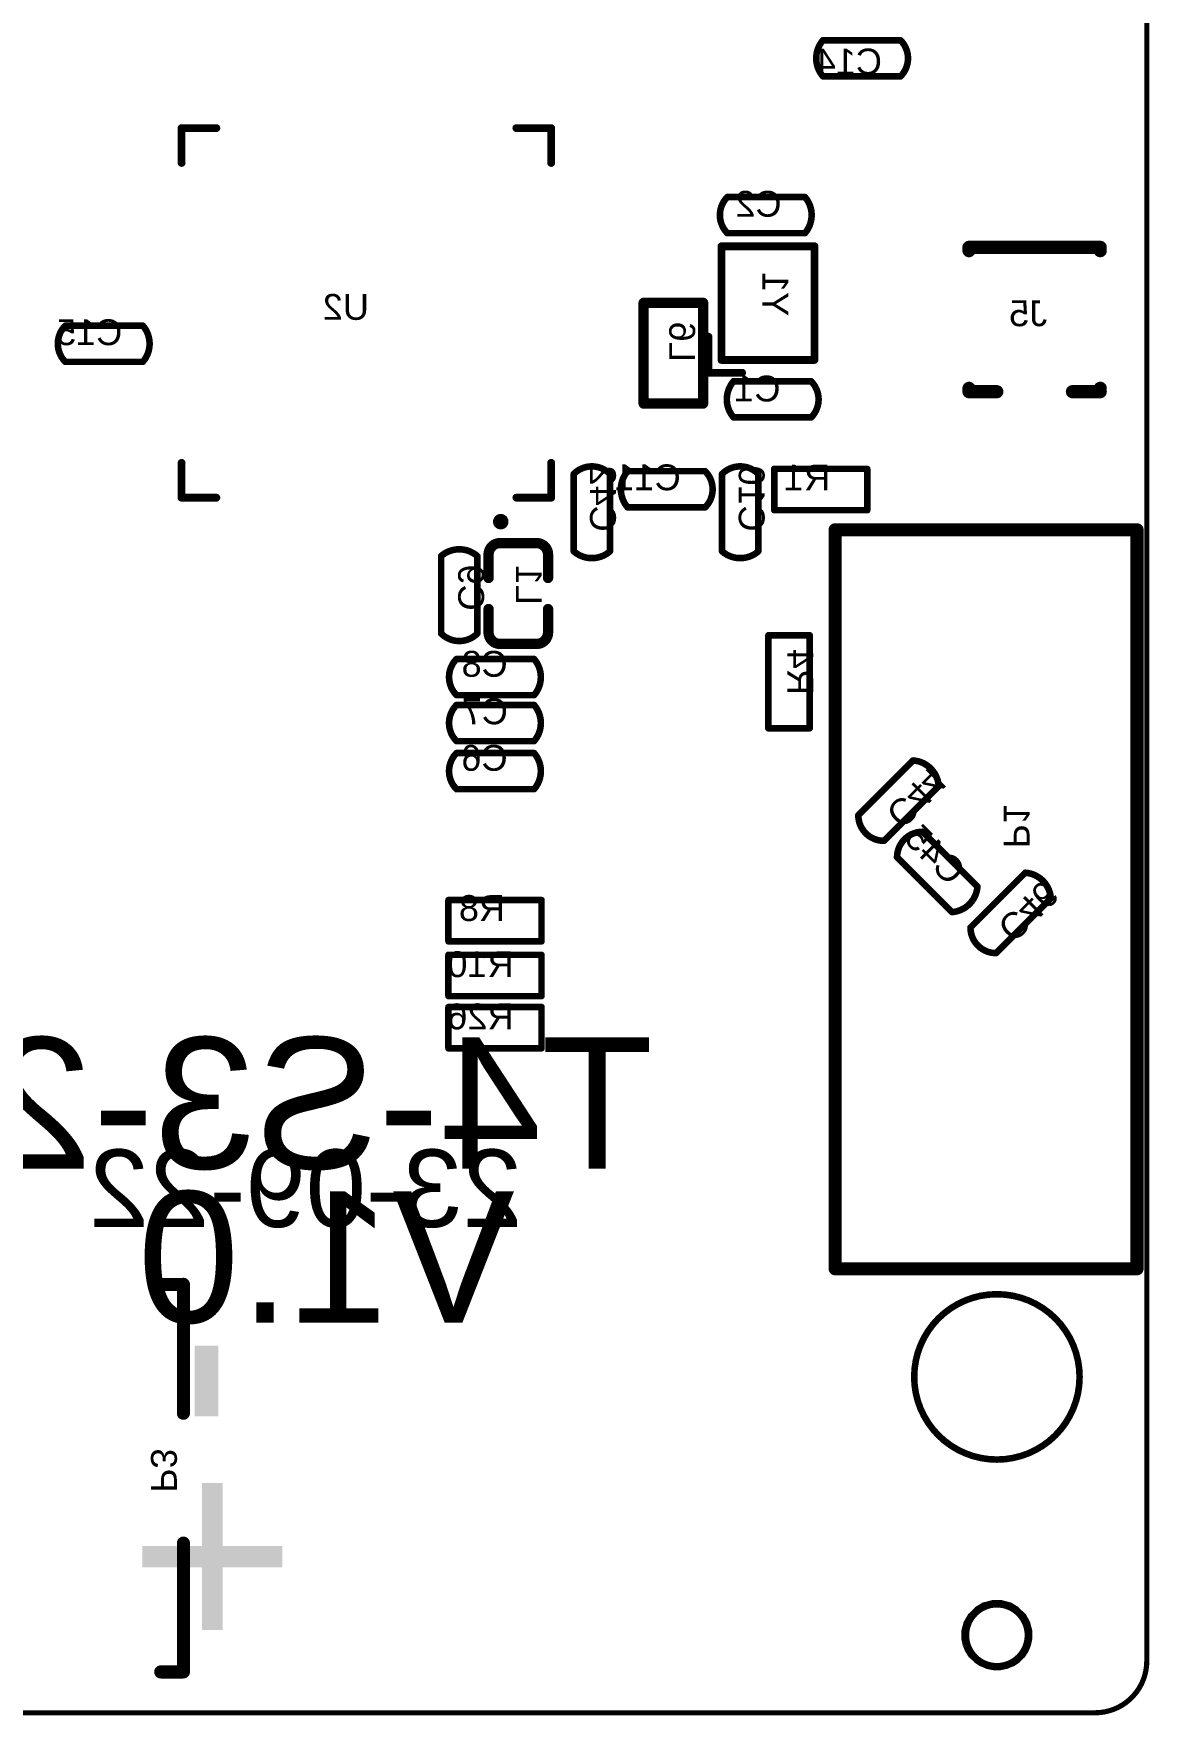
# Model space of a CAD drawing. Header units: millimetres. Extents: x 6.3 to 46.8, y 6.4 to 60.8.
# Drawn here: x 25.19 to 46.78, y 6.95 to 39.49 of the extents above; entities that cross this region are included whole.
import ezdxf

# ---------------------------------------------------------------- set-up
doc = ezdxf.new("R2010")
doc.units = ezdxf.units.MM
for name, color, linetype in [('BottomOverlay', 54, 'Continuous'), ('KeepOutLayer', 6, 'Continuous'), ('MultiLayer', 9, 'Continuous')]:
    doc.layers.add(name, color=color, linetype=linetype)
doc.styles.add('Arial', font='arial.ttf', dxfattribs={"height": 0.2})

# ---------------------------------------------------------------- blocks, each defined once
blk = doc.blocks.new('CRYSTAL_SMD_4P_L1_6_W1_2_BL_B_1')
at = {"layer": 'BottomOverlay', "const_width": 0.152}
for points in [[(-1.349, 1.15), (-1.349, 0.5)], [(-1.349, 1.15), (-0.651, 1.15)], [(-1.1, 0.9), (1.1, 0.9)], [(-1.1, 0.9), (-1.1, 0.85)], [(-1.1, 0.85), (-1.1, -0.9)], [(1.1, 0.9), (1.1, -0.9)], [(-1.1, -0.9), (1.1, -0.9)]]:
    blk.add_lwpolyline(points, dxfattribs=at)
at = {"layer": 'BottomOverlay', "const_width": 0.0759}
for points in [[(-1.387, 1.15, 1), (-1.311, 1.15, 1)], [(-1.387, 1.15, 1), (-1.311, 1.15, 1)], [(-0.689, 1.15, 1), (-0.613, 1.15, 1)], [(-1.138, 0.9, 1), (-1.062, 0.9, 1)], [(-1.138, 0.9, 1), (-1.062, 0.9, 1)], [(-1.138, 0.85, 1), (-1.062, 0.85, 1)], [(-1.138, 0.85, 1), (-1.062, 0.85, 1)], [(1.062, 0.9, 1), (1.138, 0.9, 1)], [(1.062, 0.9, 1), (1.138, 0.9, 1)], [(-1.387, 0.5, 1), (-1.311, 0.5, 1)], [(-1.138, -0.9, 1), (-1.062, -0.9, 1)], [(-1.138, -0.9, 1), (-1.062, -0.9, 1)], [(1.062, -0.9, 1), (1.138, -0.9, 1)], [(1.062, -0.9, 1), (1.138, -0.9, 1)]]:
    blk.add_lwpolyline(points, format="xyb", close=True, dxfattribs=at)
blk = doc.blocks.new('QFN_56_7X7_B_6')
at = {"layer": 'BottomOverlay', "const_width": 0.152}
for points in [[(-3.576, 3.576), (-3.576, 2.903)], [(-3.576, 3.576), (-2.903, 3.576)], [(2.903, 3.576), (3.576, 3.576)], [(3.576, 3.576), (3.576, 2.903)], [(-3.576, -2.903), (-3.576, -3.576)], [(3.576, -2.903), (3.576, -3.576)], [(-3.576, -3.576), (-2.903, -3.576)], [(2.903, -3.576), (3.576, -3.576)]]:
    blk.add_lwpolyline(points, dxfattribs=at)
at = {"layer": 'BottomOverlay'}
for points, const_width in [([(-3.614, 3.576, 1), (-3.538, 3.576, 1)], 0.0762), ([(-3.614, 3.576, 1), (-3.538, 3.576, 1)], 0.0762), ([(-2.941, 3.576, 1), (-2.864, 3.576, 1)], 0.0762), ([(2.864, 3.576, 1), (2.941, 3.576, 1)], 0.0762), ([(3.538, 3.576, 1), (3.614, 3.576, 1)], 0.0762), ([(3.538, 3.576, 1), (3.614, 3.576, 1)], 0.0762), ([(-3.614, 2.903, 1), (-3.538, 2.903, 1)], 0.0762), ([(3.538, 2.903, 1), (3.614, 2.903, 1)], 0.0762), ([(-3.965, -2.6, 1), (-4.115, -2.6, 1)], 0.15), ([(-4.152, -2.6, 1), (-4.077, -2.6, 1)], 0.075), ([(-4.002, -2.6, 1), (-3.927, -2.6, 1)], 0.075), ([(-3.614, -2.903, 1), (-3.538, -2.903, 1)], 0.0762), ([(3.538, -2.903, 1), (3.614, -2.903, 1)], 0.0762), ([(-3.614, -3.576, 1), (-3.538, -3.576, 1)], 0.0762), ([(-3.614, -3.576, 1), (-3.538, -3.576, 1)], 0.0762), ([(-2.941, -3.576, 1), (-2.864, -3.576, 1)], 0.0762), ([(2.864, -3.576, 1), (2.941, -3.576, 1)], 0.0762), ([(3.538, -3.576, 1), (3.614, -3.576, 1)], 0.0762), ([(3.538, -3.576, 1), (3.614, -3.576, 1)], 0.0762)]:
    blk.add_lwpolyline(points, format="xyb", close=True, dxfattribs=dict(at, const_width=const_width))
blk = doc.blocks.new('R0402_B_16')
at = {"layer": 'BottomOverlay', "const_width": 0.127}
for points in [[(0.902, 0.392), (-0.898, 0.392)], [(-0.898, 0.392), (-0.898, -0.408)], [(0.902, -0.408), (0.902, 0.392)], [(0.902, -0.408), (-0.898, -0.408)]]:
    blk.add_lwpolyline(points, dxfattribs=at)
at = {"layer": 'BottomOverlay', "const_width": 0.0635}
for points in [[(-0.93, 0.392, 1), (-0.867, 0.392, 1)], [(-0.93, 0.392, 1), (-0.867, 0.392, 1)], [(0.87, 0.392, 1), (0.933, 0.392, 1)], [(0.87, 0.392, 1), (0.933, 0.392, 1)], [(-0.93, -0.408, 1), (-0.867, -0.408, 1)], [(-0.93, -0.408, 1), (-0.867, -0.408, 1)], [(0.87, -0.408, 1), (0.933, -0.408, 1)], [(0.87, -0.408, 1), (0.933, -0.408, 1)]]:
    blk.add_lwpolyline(points, format="xyb", close=True, dxfattribs=at)
blk = doc.blocks.new('R0402_B_21')
at = {"layer": 'BottomOverlay', "const_width": 0.127}
for points in [[(-0.898, 0.392), (0.902, 0.392)], [(-0.898, 0.392), (-0.898, -0.408)], [(0.902, 0.392), (0.902, -0.408)], [(-0.898, -0.408), (0.902, -0.408)]]:
    blk.add_lwpolyline(points, dxfattribs=at)
at = {"layer": 'BottomOverlay', "const_width": 0.0635}
for points in [[(-0.93, 0.392, 1), (-0.867, 0.392, 1)], [(-0.93, 0.392, 1), (-0.867, 0.392, 1)], [(0.87, 0.392, 1), (0.933, 0.392, 1)], [(0.87, 0.392, 1), (0.933, 0.392, 1)], [(-0.93, -0.408, 1), (-0.867, -0.408, 1)], [(-0.93, -0.408, 1), (-0.867, -0.408, 1)], [(0.87, -0.408, 1), (0.933, -0.408, 1)], [(0.87, -0.408, 1), (0.933, -0.408, 1)]]:
    blk.add_lwpolyline(points, format="xyb", close=True, dxfattribs=at)
blk = doc.blocks.new('R0402_B_23')
at = {"layer": 'BottomOverlay', "const_width": 0.127}
for points in [[(0.902, 0.392), (-0.898, 0.392)], [(-0.898, 0.392), (-0.898, -0.408)], [(0.902, -0.408), (0.902, 0.392)], [(0.902, -0.408), (-0.898, -0.408)]]:
    blk.add_lwpolyline(points, dxfattribs=at)
at = {"layer": 'BottomOverlay', "const_width": 0.0635}
for points in [[(-0.93, 0.392, 1), (-0.867, 0.392, 1)], [(-0.93, 0.392, 1), (-0.867, 0.392, 1)], [(0.87, 0.392, 1), (0.933, 0.392, 1)], [(0.87, 0.392, 1), (0.933, 0.392, 1)], [(-0.93, -0.408, 1), (-0.867, -0.408, 1)], [(-0.93, -0.408, 1), (-0.867, -0.408, 1)], [(0.87, -0.408, 1), (0.933, -0.408, 1)], [(0.87, -0.408, 1), (0.933, -0.408, 1)]]:
    blk.add_lwpolyline(points, format="xyb", close=True, dxfattribs=at)
blk = doc.blocks.new('R0402_B_38')
at = {"layer": 'BottomOverlay', "const_width": 0.127}
for points in [[(0.902, 0.392), (-0.898, 0.392)], [(-0.898, 0.392), (-0.898, -0.408)], [(0.902, -0.408), (0.902, 0.392)], [(0.902, -0.408), (-0.898, -0.408)]]:
    blk.add_lwpolyline(points, dxfattribs=at)
at = {"layer": 'BottomOverlay', "const_width": 0.0635}
for points in [[(-0.93, 0.392, 1), (-0.867, 0.392, 1)], [(-0.93, 0.392, 1), (-0.867, 0.392, 1)], [(0.87, 0.392, 1), (0.933, 0.392, 1)], [(0.87, 0.392, 1), (0.933, 0.392, 1)], [(-0.93, -0.408, 1), (-0.867, -0.408, 1)], [(-0.93, -0.408, 1), (-0.867, -0.408, 1)], [(0.87, -0.408, 1), (0.933, -0.408, 1)], [(0.87, -0.408, 1), (0.933, -0.408, 1)]]:
    blk.add_lwpolyline(points, format="xyb", close=True, dxfattribs=at)
blk = doc.blocks.new('R0402_B_39')
at = {"layer": 'BottomOverlay', "const_width": 0.127}
for points in [[(-0.898, 0.392), (0.902, 0.392)], [(-0.898, -0.408), (-0.898, 0.392)], [(0.902, 0.392), (0.902, -0.408)], [(-0.898, -0.408), (0.902, -0.408)]]:
    blk.add_lwpolyline(points, dxfattribs=at)
at = {"layer": 'BottomOverlay', "const_width": 0.0635}
for points in [[(-0.93, 0.392, 1), (-0.867, 0.392, 1)], [(-0.93, 0.392, 1), (-0.867, 0.392, 1)], [(0.87, 0.392, 1), (0.933, 0.392, 1)], [(0.87, 0.392, 1), (0.933, 0.392, 1)], [(-0.93, -0.408, 1), (-0.867, -0.408, 1)], [(-0.93, -0.408, 1), (-0.867, -0.408, 1)], [(0.87, -0.408, 1), (0.933, -0.408, 1)], [(0.87, -0.408, 1), (0.933, -0.408, 1)]]:
    blk.add_lwpolyline(points, format="xyb", close=True, dxfattribs=at)
blk = doc.blocks.new('CONN_SMD_2P_P1_25_HX1_25_2PWT_B_45')
at = {"layer": 'BottomOverlay', "const_width": 0.254}
for points in [[(-3.75, 3.48), (3.75, 3.48)], [(-3.75, 3.48), (-3.75, 3.18)], [(3.75, 3.48), (3.75, 3.181)], [(-3.75, -0.281), (-3.75, -0.72)], [(3.75, -0.281), (3.75, -0.72)], [(-3.75, -0.72), (-1.256, -0.72)], [(1.256, -0.72), (3.75, -0.72)]]:
    blk.add_lwpolyline(points, dxfattribs=at)
at = {"layer": 'BottomOverlay', "const_width": 0.127}
for points in [[(-3.813, 3.48, 1), (-3.686, 3.48, 1)], [(-3.813, 3.48, 1), (-3.686, 3.48, 1)], [(3.687, 3.48, 1), (3.814, 3.48, 1)], [(3.687, 3.48, 1), (3.814, 3.48, 1)], [(-3.813, 3.18, 1), (-3.686, 3.18, 1)], [(3.687, 3.181, 1), (3.814, 3.181, 1)], [(-3.813, -0.281, 1), (-3.686, -0.281, 1)], [(3.687, -0.281, 1), (3.814, -0.281, 1)], [(-3.813, -0.72, 1), (-3.686, -0.72, 1)], [(-3.813, -0.72, 1), (-3.686, -0.72, 1)], [(-1.32, -0.72, 1), (-1.193, -0.72, 1)], [(1.193, -0.72, 1), (1.32, -0.72, 1)], [(3.687, -0.72, 1), (3.814, -0.72, 1)], [(3.687, -0.72, 1), (3.814, -0.72, 1)]]:
    blk.add_lwpolyline(points, format="xyb", close=True, dxfattribs=at)
blk = doc.blocks.new('ANT_2_4G_3D_B_48')
at = {"layer": 'BottomOverlay', "const_width": 0.254}
for points in [[(-7.938, 3.02), (-7.938, -2.822)], [(-7.938, 3.02), (6.363, 3.02)], [(6.363, 3.02), (6.363, -2.822)], [(-7.938, -2.822), (6.363, -2.822)]]:
    blk.add_lwpolyline(points, dxfattribs=at)
at = {"layer": 'BottomOverlay', "const_width": 0.127}
for points in [[(-8.001, 3.02, 1), (-7.874, 3.02, 1)], [(-8.001, 3.02, 1), (-7.874, 3.02, 1)], [(6.299, 3.02, 1), (6.426, 3.02, 1)], [(6.299, 3.02, 1), (6.426, 3.02, 1)], [(-8.001, -2.822, 1), (-7.874, -2.822, 1)], [(-8.001, -2.822, 1), (-7.874, -2.822, 1)], [(6.299, -2.822, 1), (6.426, -2.822, 1)], [(6.299, -2.822, 1), (6.426, -2.822, 1)]]:
    blk.add_lwpolyline(points, format="xyb", close=True, dxfattribs=at)
blk = doc.blocks.new('LC_0402_L_B_50')
at = {"layer": 'BottomOverlay', "const_width": 0.2}
for points in [[(-0.975, -0.575), (-0.975, 0.575)], [(0.975, 0.575), (-0.975, 0.575)], [(0.975, -0.575), (0.975, 0.575)], [(0.975, -0.575), (-0.975, -0.575)]]:
    blk.add_lwpolyline(points, dxfattribs=at)
at = {"layer": 'BottomOverlay', "const_width": 0.1}
for points in [[(-1.025, 0.575, 1), (-0.925, 0.575, 1)], [(-1.025, 0.575, 1), (-0.925, 0.575, 1)], [(0.925, 0.575, 1), (1.025, 0.575, 1)], [(0.925, 0.575, 1), (1.025, 0.575, 1)], [(-1.025, -0.575, 1), (-0.925, -0.575, 1)], [(-1.025, -0.575, 1), (-0.925, -0.575, 1)], [(0.925, -0.575, 1), (1.025, -0.575, 1)], [(0.925, -0.575, 1), (1.025, -0.575, 1)]]:
    blk.add_lwpolyline(points, format="xyb", close=True, dxfattribs=at)
blk = doc.blocks.new('LC_0402_C_B_54')
at = {"layer": 'BottomOverlay', "const_width": 0.2}
for points in [[(-0.975, 0.355, -0.414214), (-0.755, 0.575)], [(0.755, 0.575, -0.414214), (0.975, 0.355)], [(-0.755, -0.575, -0.414214), (-0.975, -0.355)], [(0.975, -0.355, -0.414214), (0.755, -0.575)]]:
    blk.add_lwpolyline(points, format="xyb", dxfattribs=at)
for points in [[(-0.3, 0.575), (-0.755, 0.575)], [(0.755, 0.575), (0.3, 0.575)], [(-0.975, -0.355), (-0.975, 0.355)], [(0.975, -0.355), (0.975, 0.355)], [(-0.3, -0.575), (-0.755, -0.575)], [(0.755, -0.575), (0.3, -0.575)]]:
    blk.add_lwpolyline(points, dxfattribs=at)
at = {"layer": 'BottomOverlay', "const_width": 0.1}
for points in [[(-0.805, 0.575, 1), (-0.705, 0.575, 1)], [(-0.805, 0.575, 1), (-0.705, 0.575, 1)], [(-0.35, 0.575, 1), (-0.25, 0.575, 1)], [(0.25, 0.575, 1), (0.35, 0.575, 1)], [(0.705, 0.575, 1), (0.805, 0.575, 1)], [(0.705, 0.575, 1), (0.805, 0.575, 1)], [(-1.025, 0.355, 1), (-0.925, 0.355, 1)], [(-1.025, 0.355, 1), (-0.925, 0.355, 1)], [(0.925, 0.355, 1), (1.025, 0.355, 1)], [(0.925, 0.355, 1), (1.025, 0.355, 1)], [(-1.025, -0.355, 1), (-0.925, -0.355, 1)], [(-1.025, -0.355, 1), (-0.925, -0.355, 1)], [(0.925, -0.355, 1), (1.025, -0.355, 1)], [(0.925, -0.355, 1), (1.025, -0.355, 1)], [(-0.805, -0.575, 1), (-0.705, -0.575, 1)], [(-0.805, -0.575, 1), (-0.705, -0.575, 1)], [(-0.35, -0.575, 1), (-0.25, -0.575, 1)], [(0.25, -0.575, 1), (0.35, -0.575, 1)], [(0.705, -0.575, 1), (0.805, -0.575, 1)], [(0.705, -0.575, 1), (0.805, -0.575, 1)]]:
    blk.add_lwpolyline(points, format="xyb", close=True, dxfattribs=at)
blk = doc.blocks.new('IPEX_SMD_BWIPX_1_001E_B_55')
at = {"layer": 'BottomOverlay', "const_width": 0.254}
for points in [[(-0.635, 1.27), (-0.635, 0.731)], [(-0.635, 1.27), (-0.569, 1.27)], [(2.094, 1.27), (2.16, 1.27)], [(2.16, 1.27), (2.16, 0.731)], [(2.16, 0.731), (2.16, -0.731)], [(-0.635, -0.731), (-0.635, -1.27)], [(2.16, -0.731), (2.16, -1.27)], [(-0.635, -1.27), (-0.569, -1.27)], [(2.094, -1.27), (2.16, -1.27)]]:
    blk.add_lwpolyline(points, dxfattribs=at)
at = {"layer": 'BottomOverlay', "const_width": 0.127}
for points in [[(-0.699, 1.27, 1), (-0.571, 1.27, 1)], [(-0.699, 1.27, 1), (-0.571, 1.27, 1)], [(-0.632, 1.27, 1), (-0.505, 1.27, 1)], [(2.03, 1.27, 1), (2.157, 1.27, 1)], [(2.096, 1.27, 1), (2.223, 1.27, 1)], [(2.096, 1.27, 1), (2.223, 1.27, 1)], [(-0.699, 0.731, 1), (-0.571, 0.731, 1)], [(2.096, 0.731, 1), (2.223, 0.731, 1)], [(2.096, 0.731, 1), (2.223, 0.731, 1)], [(-0.699, -0.731, 1), (-0.571, -0.731, 1)], [(2.096, -0.731, 1), (2.223, -0.731, 1)], [(2.096, -0.731, 1), (2.223, -0.731, 1)], [(-0.699, -1.27, 1), (-0.571, -1.27, 1)], [(-0.699, -1.27, 1), (-0.571, -1.27, 1)], [(-0.632, -1.27, 1), (-0.505, -1.27, 1)], [(2.03, -1.27, 1), (2.157, -1.27, 1)], [(2.096, -1.27, 1), (2.223, -1.27, 1)], [(2.096, -1.27, 1), (2.223, -1.27, 1)]]:
    blk.add_lwpolyline(points, format="xyb", close=True, dxfattribs=at)
blk = doc.blocks.new('C0402_B_64')
at = {"layer": 'BottomOverlay', "const_width": 0.127}
for points in [[(-0.745, -0.353, -0.373387), (-0.745, 0.347)], [(0.755, 0.347, -0.414214), (0.755, -0.353)]]:
    blk.add_lwpolyline(points, format="xyb", dxfattribs=at)
for points in [[(0.755, 0.347), (-0.745, 0.347)], [(0.755, -0.353), (-0.745, -0.353)]]:
    blk.add_lwpolyline(points, dxfattribs=at)
at = {"layer": 'BottomOverlay', "const_width": 0.0635}
for points in [[(-0.777, 0.347, 1), (-0.713, 0.347, 1)], [(-0.777, 0.347, 1), (-0.713, 0.347, 1)], [(0.723, 0.347, 1), (0.787, 0.347, 1)], [(0.723, 0.347, 1), (0.787, 0.347, 1)], [(-0.777, -0.353, 1), (-0.714, -0.353, 1)], [(-0.777, -0.353, 1), (-0.714, -0.353, 1)], [(0.723, -0.353, 1), (0.787, -0.353, 1)], [(0.723, -0.353, 1), (0.787, -0.353, 1)]]:
    blk.add_lwpolyline(points, format="xyb", close=True, dxfattribs=at)
blk = doc.blocks.new('C0402_B_65')
at = {"layer": 'BottomOverlay', "const_width": 0.127}
for points in [[(-0.745, -0.353, -0.373387), (-0.745, 0.347)], [(0.755, 0.347, -0.414214), (0.755, -0.353)]]:
    blk.add_lwpolyline(points, format="xyb", dxfattribs=at)
for points in [[(0.755, 0.347), (-0.745, 0.347)], [(0.755, -0.353), (-0.745, -0.353)]]:
    blk.add_lwpolyline(points, dxfattribs=at)
at = {"layer": 'BottomOverlay', "const_width": 0.0635}
for points in [[(-0.777, 0.347, 1), (-0.713, 0.347, 1)], [(-0.777, 0.347, 1), (-0.713, 0.347, 1)], [(0.723, 0.347, 1), (0.787, 0.347, 1)], [(0.723, 0.347, 1), (0.787, 0.347, 1)], [(-0.777, -0.353, 1), (-0.714, -0.353, 1)], [(-0.777, -0.353, 1), (-0.714, -0.353, 1)], [(0.723, -0.353, 1), (0.787, -0.353, 1)], [(0.723, -0.353, 1), (0.787, -0.353, 1)]]:
    blk.add_lwpolyline(points, format="xyb", close=True, dxfattribs=at)
blk = doc.blocks.new('C0402_B_66')
at = {"layer": 'BottomOverlay', "const_width": 0.127}
for points in [[(-0.745, -0.353, -0.373387), (-0.745, 0.347)], [(0.755, 0.347, -0.414214), (0.755, -0.353)]]:
    blk.add_lwpolyline(points, format="xyb", dxfattribs=at)
for points in [[(0.755, 0.347), (-0.745, 0.347)], [(0.755, -0.353), (-0.745, -0.353)]]:
    blk.add_lwpolyline(points, dxfattribs=at)
at = {"layer": 'BottomOverlay', "const_width": 0.0635}
for points in [[(-0.777, 0.347, 1), (-0.713, 0.347, 1)], [(-0.777, 0.347, 1), (-0.713, 0.347, 1)], [(0.723, 0.347, 1), (0.787, 0.347, 1)], [(0.723, 0.347, 1), (0.787, 0.347, 1)], [(-0.777, -0.353, 1), (-0.714, -0.353, 1)], [(-0.777, -0.353, 1), (-0.714, -0.353, 1)], [(0.723, -0.353, 1), (0.787, -0.353, 1)], [(0.723, -0.353, 1), (0.787, -0.353, 1)]]:
    blk.add_lwpolyline(points, format="xyb", close=True, dxfattribs=at)
blk = doc.blocks.new('C0402_B_67')
at = {"layer": 'BottomOverlay', "const_width": 0.127}
for points in [[(-0.745, -0.353, -0.373387), (-0.745, 0.347)], [(0.755, 0.347, -0.414214), (0.755, -0.353)]]:
    blk.add_lwpolyline(points, format="xyb", dxfattribs=at)
for points in [[(0.755, 0.347), (-0.745, 0.347)], [(0.755, -0.353), (-0.745, -0.353)]]:
    blk.add_lwpolyline(points, dxfattribs=at)
at = {"layer": 'BottomOverlay', "const_width": 0.0635}
for points in [[(-0.777, 0.347, 1), (-0.713, 0.347, 1)], [(-0.777, 0.347, 1), (-0.713, 0.347, 1)], [(0.723, 0.347, 1), (0.787, 0.347, 1)], [(0.723, 0.347, 1), (0.787, 0.347, 1)], [(-0.777, -0.353, 1), (-0.714, -0.353, 1)], [(-0.777, -0.353, 1), (-0.714, -0.353, 1)], [(0.723, -0.353, 1), (0.787, -0.353, 1)], [(0.723, -0.353, 1), (0.787, -0.353, 1)]]:
    blk.add_lwpolyline(points, format="xyb", close=True, dxfattribs=at)
blk = doc.blocks.new('C0402_B_71')
at = {"layer": 'BottomOverlay', "const_width": 0.127}
for points in [[(-0.745, -0.353, -0.373387), (-0.745, 0.347)], [(0.755, 0.347, -0.414214), (0.755, -0.353)]]:
    blk.add_lwpolyline(points, format="xyb", dxfattribs=at)
for points in [[(0.755, 0.347), (-0.745, 0.347)], [(0.755, -0.353), (-0.745, -0.353)]]:
    blk.add_lwpolyline(points, dxfattribs=at)
at = {"layer": 'BottomOverlay', "const_width": 0.0635}
for points in [[(-0.777, 0.347, 1), (-0.713, 0.347, 1)], [(-0.777, 0.347, 1), (-0.713, 0.347, 1)], [(0.723, 0.347, 1), (0.787, 0.347, 1)], [(0.723, 0.347, 1), (0.787, 0.347, 1)], [(-0.777, -0.353, 1), (-0.714, -0.353, 1)], [(-0.777, -0.353, 1), (-0.714, -0.353, 1)], [(0.723, -0.353, 1), (0.787, -0.353, 1)], [(0.723, -0.353, 1), (0.787, -0.353, 1)]]:
    blk.add_lwpolyline(points, format="xyb", close=True, dxfattribs=at)
blk = doc.blocks.new('C0402_B_72')
at = {"layer": 'BottomOverlay', "const_width": 0.127}
for points in [[(-0.745, -0.353, -0.373387), (-0.745, 0.347)], [(0.755, 0.347, -0.414214), (0.755, -0.353)]]:
    blk.add_lwpolyline(points, format="xyb", dxfattribs=at)
for points in [[(0.755, 0.347), (-0.745, 0.347)], [(0.755, -0.353), (-0.745, -0.353)]]:
    blk.add_lwpolyline(points, dxfattribs=at)
at = {"layer": 'BottomOverlay', "const_width": 0.0635}
for points in [[(-0.777, 0.347, 1), (-0.713, 0.347, 1)], [(-0.777, 0.347, 1), (-0.713, 0.347, 1)], [(0.723, 0.347, 1), (0.787, 0.347, 1)], [(0.723, 0.347, 1), (0.787, 0.347, 1)], [(-0.777, -0.353, 1), (-0.714, -0.353, 1)], [(-0.777, -0.353, 1), (-0.714, -0.353, 1)], [(0.723, -0.353, 1), (0.787, -0.353, 1)], [(0.723, -0.353, 1), (0.787, -0.353, 1)]]:
    blk.add_lwpolyline(points, format="xyb", close=True, dxfattribs=at)
blk = doc.blocks.new('C0402_B_73')
at = {"layer": 'BottomOverlay', "const_width": 0.127}
for points in [[(-0.745, -0.353, -0.373387), (-0.745, 0.347)], [(0.755, 0.347, -0.414214), (0.755, -0.353)]]:
    blk.add_lwpolyline(points, format="xyb", dxfattribs=at)
for points in [[(0.755, 0.347), (-0.745, 0.347)], [(0.755, -0.353), (-0.745, -0.353)]]:
    blk.add_lwpolyline(points, dxfattribs=at)
at = {"layer": 'BottomOverlay', "const_width": 0.0635}
for points in [[(-0.777, 0.347, 1), (-0.713, 0.347, 1)], [(-0.777, 0.347, 1), (-0.713, 0.347, 1)], [(0.723, 0.347, 1), (0.787, 0.347, 1)], [(0.723, 0.347, 1), (0.787, 0.347, 1)], [(-0.777, -0.353, 1), (-0.714, -0.353, 1)], [(-0.777, -0.353, 1), (-0.714, -0.353, 1)], [(0.723, -0.353, 1), (0.787, -0.353, 1)], [(0.723, -0.353, 1), (0.787, -0.353, 1)]]:
    blk.add_lwpolyline(points, format="xyb", close=True, dxfattribs=at)
blk = doc.blocks.new('C0402_B_75')
at = {"layer": 'BottomOverlay', "const_width": 0.127}
for points in [[(-0.745, -0.353, -0.373387), (-0.745, 0.347)], [(0.755, 0.347, -0.414214), (0.755, -0.353)]]:
    blk.add_lwpolyline(points, format="xyb", dxfattribs=at)
for points in [[(-0.745, 0.347), (0.755, 0.347)], [(-0.745, -0.353), (0.755, -0.353)]]:
    blk.add_lwpolyline(points, dxfattribs=at)
at = {"layer": 'BottomOverlay', "const_width": 0.0635}
for points in [[(-0.777, 0.347, 1), (-0.713, 0.347, 1)], [(-0.777, 0.347, 1), (-0.713, 0.347, 1)], [(0.723, 0.347, 1), (0.787, 0.347, 1)], [(0.723, 0.347, 1), (0.787, 0.347, 1)], [(-0.777, -0.353, 1), (-0.714, -0.353, 1)], [(-0.777, -0.353, 1), (-0.714, -0.353, 1)], [(0.723, -0.353, 1), (0.787, -0.353, 1)], [(0.723, -0.353, 1), (0.787, -0.353, 1)]]:
    blk.add_lwpolyline(points, format="xyb", close=True, dxfattribs=at)
blk = doc.blocks.new('C0402_B_99')
at = {"layer": 'BottomOverlay', "const_width": 0.127}
for points in [[(-0.745, -0.353, -0.373387), (-0.745, 0.347)], [(0.755, 0.347, -0.414214), (0.755, -0.353)]]:
    blk.add_lwpolyline(points, format="xyb", dxfattribs=at)
for points in [[(0.755, 0.347), (-0.745, 0.347)], [(0.755, -0.353), (-0.745, -0.353)]]:
    blk.add_lwpolyline(points, dxfattribs=at)
at = {"layer": 'BottomOverlay', "const_width": 0.0635}
for points in [[(-0.777, 0.347, 1), (-0.713, 0.347, 1)], [(-0.777, 0.347, 1), (-0.713, 0.347, 1)], [(0.723, 0.347, 1), (0.787, 0.347, 1)], [(0.723, 0.347, 1), (0.787, 0.347, 1)], [(-0.777, -0.353, 1), (-0.714, -0.353, 1)], [(-0.777, -0.353, 1), (-0.714, -0.353, 1)], [(0.723, -0.353, 1), (0.787, -0.353, 1)], [(0.723, -0.353, 1), (0.787, -0.353, 1)]]:
    blk.add_lwpolyline(points, format="xyb", close=True, dxfattribs=at)
blk = doc.blocks.new('C0402_B_104')
at = {"layer": 'BottomOverlay', "const_width": 0.127}
for points in [[(-0.745, -0.353, -0.373387), (-0.745, 0.347)], [(0.755, 0.347, -0.414214), (0.755, -0.353)]]:
    blk.add_lwpolyline(points, format="xyb", dxfattribs=at)
for points in [[(0.755, 0.347), (-0.745, 0.347)], [(0.755, -0.353), (-0.745, -0.353)]]:
    blk.add_lwpolyline(points, dxfattribs=at)
at = {"layer": 'BottomOverlay', "const_width": 0.0635}
for points in [[(-0.777, 0.347, 1), (-0.713, 0.347, 1)], [(-0.777, 0.347, 1), (-0.713, 0.347, 1)], [(0.723, 0.347, 1), (0.787, 0.347, 1)], [(0.723, 0.347, 1), (0.787, 0.347, 1)], [(-0.777, -0.353, 1), (-0.714, -0.353, 1)], [(-0.777, -0.353, 1), (-0.714, -0.353, 1)], [(0.723, -0.353, 1), (0.787, -0.353, 1)], [(0.723, -0.353, 1), (0.787, -0.353, 1)]]:
    blk.add_lwpolyline(points, format="xyb", close=True, dxfattribs=at)
blk = doc.blocks.new('C0402_B_105')
at = {"layer": 'BottomOverlay', "const_width": 0.127}
for points in [[(-0.745, -0.353, -0.373387), (-0.745, 0.347)], [(0.755, 0.347, -0.414214), (0.755, -0.353)]]:
    blk.add_lwpolyline(points, format="xyb", dxfattribs=at)
for points in [[(-0.745, 0.347), (0.755, 0.347)], [(-0.745, -0.353), (0.755, -0.353)]]:
    blk.add_lwpolyline(points, dxfattribs=at)
at = {"layer": 'BottomOverlay', "const_width": 0.0635}
for points in [[(-0.777, 0.347, 1), (-0.713, 0.347, 1)], [(-0.777, 0.347, 1), (-0.713, 0.347, 1)], [(0.723, 0.347, 1), (0.787, 0.347, 1)], [(0.723, 0.347, 1), (0.787, 0.347, 1)], [(-0.777, -0.353, 1), (-0.714, -0.353, 1)], [(-0.777, -0.353, 1), (-0.714, -0.353, 1)], [(0.723, -0.353, 1), (0.787, -0.353, 1)], [(0.723, -0.353, 1), (0.787, -0.353, 1)]]:
    blk.add_lwpolyline(points, format="xyb", close=True, dxfattribs=at)
blk = doc.blocks.new('C0402_B_108')
at = {"layer": 'BottomOverlay', "const_width": 0.127}
for points in [[(-0.745, -0.353, -0.373387), (-0.745, 0.347)], [(0.755, 0.347, -0.414214), (0.755, -0.353)]]:
    blk.add_lwpolyline(points, format="xyb", dxfattribs=at)
for points in [[(-0.745, 0.347), (0.755, 0.347)], [(-0.745, -0.353), (0.755, -0.353)]]:
    blk.add_lwpolyline(points, dxfattribs=at)
at = {"layer": 'BottomOverlay', "const_width": 0.0635}
for points in [[(-0.777, 0.347, 1), (-0.713, 0.347, 1)], [(-0.777, 0.347, 1), (-0.713, 0.347, 1)], [(0.723, 0.347, 1), (0.787, 0.347, 1)], [(0.723, 0.347, 1), (0.787, 0.347, 1)], [(-0.777, -0.353, 1), (-0.714, -0.353, 1)], [(-0.777, -0.353, 1), (-0.714, -0.353, 1)], [(0.723, -0.353, 1), (0.787, -0.353, 1)], [(0.723, -0.353, 1), (0.787, -0.353, 1)]]:
    blk.add_lwpolyline(points, format="xyb", close=True, dxfattribs=at)
blk = doc.blocks.new('C0402_B_109')
at = {"layer": 'BottomOverlay', "const_width": 0.127}
for points in [[(-0.745, -0.353, -0.373387), (-0.745, 0.347)], [(0.755, 0.347, -0.414214), (0.755, -0.353)]]:
    blk.add_lwpolyline(points, format="xyb", dxfattribs=at)
for points in [[(-0.745, 0.347), (0.755, 0.347)], [(-0.745, -0.353), (0.755, -0.353)]]:
    blk.add_lwpolyline(points, dxfattribs=at)
at = {"layer": 'BottomOverlay', "const_width": 0.0635}
for points in [[(-0.777, 0.347, 1), (-0.713, 0.347, 1)], [(-0.777, 0.347, 1), (-0.713, 0.347, 1)], [(0.723, 0.347, 1), (0.787, 0.347, 1)], [(0.723, 0.347, 1), (0.787, 0.347, 1)], [(-0.777, -0.353, 1), (-0.714, -0.353, 1)], [(-0.777, -0.353, 1), (-0.714, -0.353, 1)], [(0.723, -0.353, 1), (0.787, -0.353, 1)], [(0.723, -0.353, 1), (0.787, -0.353, 1)]]:
    blk.add_lwpolyline(points, format="xyb", close=True, dxfattribs=at)
blk = doc.blocks.new('C0402_B_110')
at = {"layer": 'BottomOverlay', "const_width": 0.127}
for points in [[(-0.745, -0.353, -0.373387), (-0.745, 0.347)], [(0.755, 0.347, -0.414214), (0.755, -0.353)]]:
    blk.add_lwpolyline(points, format="xyb", dxfattribs=at)
for points in [[(-0.745, 0.347), (0.755, 0.347)], [(-0.745, -0.353), (0.755, -0.353)]]:
    blk.add_lwpolyline(points, dxfattribs=at)
at = {"layer": 'BottomOverlay', "const_width": 0.0635}
for points in [[(-0.777, 0.347, 1), (-0.713, 0.347, 1)], [(-0.777, 0.347, 1), (-0.713, 0.347, 1)], [(0.723, 0.347, 1), (0.787, 0.347, 1)], [(0.723, 0.347, 1), (0.787, 0.347, 1)], [(-0.777, -0.353, 1), (-0.714, -0.353, 1)], [(-0.777, -0.353, 1), (-0.714, -0.353, 1)], [(0.723, -0.353, 1), (0.787, -0.353, 1)], [(0.723, -0.353, 1), (0.787, -0.353, 1)]]:
    blk.add_lwpolyline(points, format="xyb", close=True, dxfattribs=at)

msp = doc.modelspace()

# ---------------------------------------------------------------- linework, layer by layer
at = {"layer": 'KeepOutLayer', "const_width": 0.1}
for points in [[(46.73, 8), (46.73, 57.56)], [(9.01, 7), (45.73, 7)]]:
    msp.add_lwpolyline(points, dxfattribs=at)
at = {"layer": 'KeepOutLayer'}
for points, const_width in [([(42.23, 13.5, -1), (45.43, 13.5)], 0.127), ([(45.43, 13.5, -1), (42.23, 13.5)], 0.127), ([(43.23, 8.5, -1), (44.43, 8.5)], 0.127), ([(46.73, 8, -0.414214), (45.73, 7)], 0.1)]:
    msp.add_lwpolyline(points, format="xyb", dxfattribs=dict(at, const_width=const_width))
for points, const_width in [([(42.198, 13.5, 1), (42.262, 13.5, 1)], 0.0635), ([(42.198, 13.5, 1), (42.262, 13.5, 1)], 0.0635), ([(45.398, 13.5, 1), (45.462, 13.5, 1)], 0.0635), ([(45.398, 13.5, 1), (45.462, 13.5, 1)], 0.0635), ([(44.43, 8.5, 1), (43.23, 8.5, 1)], 0.127), ([(43.198, 8.5, 1), (43.262, 8.5, 1)], 0.0635), ([(43.198, 8.5, 1), (43.262, 8.5, 1)], 0.0635), ([(44.398, 8.5, 1), (44.462, 8.5, 1)], 0.0635), ([(44.398, 8.5, 1), (44.462, 8.5, 1)], 0.0635), ([(46.705, 8, 1), (46.755, 8, 1)], 0.05), ([(46.705, 8, 1), (46.755, 8, 1)], 0.05), ([(45.705, 7, 1), (45.755, 7, 1)], 0.05), ([(45.705, 7, 1), (45.755, 7, 1)], 0.05)]:
    msp.add_lwpolyline(points, format="xyb", close=True, dxfattribs=dict(at, const_width=const_width))
at = {"layer": 'MultiLayer'}
for p, q in [((43.072, 14.918), (43.363, 15.039)), ((43.363, 15.039), (43.672, 15.1)), ((43.672, 15.1), (43.988, 15.1)), ((43.988, 15.1), (44.297, 15.039)), ((44.297, 15.039), (44.588, 14.918)), ((42.587, 14.52), (42.81, 14.743)), ((42.81, 14.743), (43.072, 14.918)), ((44.588, 14.918), (44.85, 14.743)), ((44.85, 14.743), (45.073, 14.52)), ((42.412, 14.258), (42.587, 14.52)), ((45.073, 14.52), (45.248, 14.258)), ((42.291, 13.967), (42.412, 14.258)), ((45.248, 14.258), (45.369, 13.967)), ((42.23, 13.658), (42.291, 13.967)), ((45.369, 13.967), (45.43, 13.658)), ((42.23, 13.5), (42.23, 13.658)), ((42.23, 13.5), (42.23, 13.5)), ((42.23, 13.342), (42.23, 13.5)), ((45.43, 13.658), (45.43, 13.5)), ((45.43, 13.5), (45.43, 13.342)), ((42.291, 13.033), (42.23, 13.342)), ((42.412, 12.742), (42.291, 13.033)), ((45.369, 13.033), (45.248, 12.742)), ((45.43, 13.342), (45.369, 13.033)), ((42.587, 12.48), (42.412, 12.742)), ((45.248, 12.742), (45.073, 12.48)), ((42.81, 12.257), (42.587, 12.48)), ((45.073, 12.48), (44.85, 12.257)), ((43.072, 12.082), (42.81, 12.257)), ((43.363, 11.961), (43.072, 12.082)), ((44.588, 12.082), (44.297, 11.961)), ((44.85, 12.257), (44.588, 12.082)), ((43.672, 11.9), (43.363, 11.961)), ((43.988, 11.9), (43.672, 11.9)), ((44.297, 11.961), (43.988, 11.9)), ((43.422, 9.031), (43.574, 9.119)), ((43.574, 9.119), (43.743, 9.164)), ((43.743, 9.164), (43.917, 9.164)), ((43.917, 9.164), (44.086, 9.119)), ((44.086, 9.119), (44.238, 9.031)), ((43.211, 8.756), (43.299, 8.908)), ((43.299, 8.908), (43.422, 9.031)), ((44.238, 9.031), (44.361, 8.908)), ((44.361, 8.908), (44.449, 8.756)), ((43.166, 8.587), (43.211, 8.756)), ((43.166, 8.5), (43.166, 8.587)), ((43.166, 8.499), (43.166, 8.5)), ((43.166, 8.434), (43.166, 8.499)), ((44.449, 8.756), (44.494, 8.587)), ((44.494, 8.587), (44.494, 8.5)), ((44.494, 8.5), (44.494, 8.5)), ((44.494, 8.5), (44.494, 8.499)), ((44.494, 8.499), (44.494, 8.434)), ((43.192, 8.306), (43.166, 8.434)), ((43.242, 8.185), (43.192, 8.306)), ((43.315, 8.077), (43.242, 8.185)), ((44.418, 8.185), (44.345, 8.077)), ((44.468, 8.306), (44.418, 8.185)), ((44.494, 8.434), (44.468, 8.306)), ((43.407, 7.984), (43.315, 8.077)), ((43.516, 7.912), (43.407, 7.984)), ((43.636, 7.862), (43.516, 7.912)), ((43.765, 7.836), (43.636, 7.862)), ((43.83, 7.836), (43.765, 7.836)), ((43.895, 7.836), (43.83, 7.836)), ((44.024, 7.862), (43.895, 7.836)), ((44.144, 7.912), (44.024, 7.862)), ((44.253, 7.984), (44.144, 7.912)), ((44.345, 8.077), (44.253, 7.984))]:
    msp.add_line(p, q, dxfattribs=at)

# ---------------------------------------------------------------- block references
for name, p in [('C0402_B_105', (41.21, 39.02)), ('C0402_B_110', (39.48, 32.42)), ('C0402_B_108', (37.43, 30.68)), ('R0402_B_39', (40.42, 30.68))]:
    msp.add_blockref(name, p)
for name, p, rotation in [('QFN_56_7X7_B_6', (31.63, 34.09), 90), ('C0402_B_99', (39.37, 35.98), 180), ('IPEX_SMD_BWIPX_1_001E_B_55', (44.56, 33.2), 90), ('CRYSTAL_SMD_4P_L1_6_W1_2_BL_B_1', (39.4, 34.28), 90), ('LC_0402_L_B_50', (37.57, 33.31), 270), ('C0402_B_104', (26.56, 33.49), 180), ('C0402_B_75', (35.99, 30.22), 90), ('C0402_B_109', (38.86, 30.22), 90), ('ANT_2_4G_3D_B_48', (43.72, 23.53), 90), ('LC_0402_C_B_54', (34.57, 28.66), 270), ('C0402_B_64', (33.43, 28.64), 270), ('R0402_B_21', (39.8, 26.95), 90), ('C0402_B_65', (34.13, 27.04), 180), ('C0402_B_66', (34.13, 26.15), 180), ('C0402_B_67', (34.13, 25.22), 180), ('C0402_B_73', (41.932, 24.653), 225), ('C0402_B_72', (42.677, 23.266), 135), ('C0402_B_71', (44.102, 22.48), 225), ('R0402_B_16', (34.12, 22.32), 180), ('R0402_B_38', (34.12, 21.26), 180), ('R0402_B_23', (34.12, 20.25), 180), ('CONN_SMD_2P_P1_25_HX1_25_2PWT_B_45', (27.37, 11.54), 90)]:
    msp.add_blockref(name, p, dxfattribs=dict(rotation=rotation))

# ---------------------------------------------------------------- texts
at = {"layer": 'BottomOverlay', "style": 'Arial', "text_generation_flag": 2}
for s, p in [('C14', (41.607, 38.704)), ('C2', (39.664, 35.951)), ('U2', (31.68, 33.956)), ('J5', (44.804, 33.833)), ('C15', (26.908, 33.466)), ('C1', (39.643, 32.376)), ('C11', (37.714, 30.658)), ('R1', (40.604, 30.655)), ('C8', (34.365, 27.049)), ('C7', (34.369, 26.13)), ('C6', (34.365, 25.229)), ('R8', (34.313, 22.323)), ('R10', (34.478, 21.236)), ('R26', (34.479, 20.226))]:
    msp.add_text(s, height=0.5, dxfattribs=at).set_placement(p)
for s, height, rotation, p in [('Y1', 0.5, 270, (39.293, 34.027)), ('L6', 0.5, 270, (37.491, 33.143)), ('C42', 0.5, 270, (35.957, 29.855)), ('C10', 0.5, 270, (38.835, 29.858)), ('C9', 0.5, 270, (33.407, 28.326)), ('L1', 0.5, 270, (34.524, 28.438)), ('R4', 0.5, 270, (39.778, 26.695)), ('C44', 0.5, 225, (41.649, 24.437)), ('P1', 0.5, 270, (43.962, 23.729)), ('C45', 0.5, 315, (42.913, 22.983)), ('C46', 0.5, 225, (43.807, 22.236)), ('T4-S3-2.41', 2.54, 360, (37.18, 17.53)), ('23-09-22', 1.5, 360, (34.65, 16.4)), ('V1.0', 2.54, 360, (34.5, 14.55)), ('-', 4, 90, (30.08, 14.35)), ('P3', 0.5, 270, (27.463, 11.261)), ('+', 4, 360, (30.28, 8.09))]:
    msp.add_text(s, height=height, rotation=rotation, dxfattribs=at).set_placement(p)

doc.saveas('drawing.dxf')
